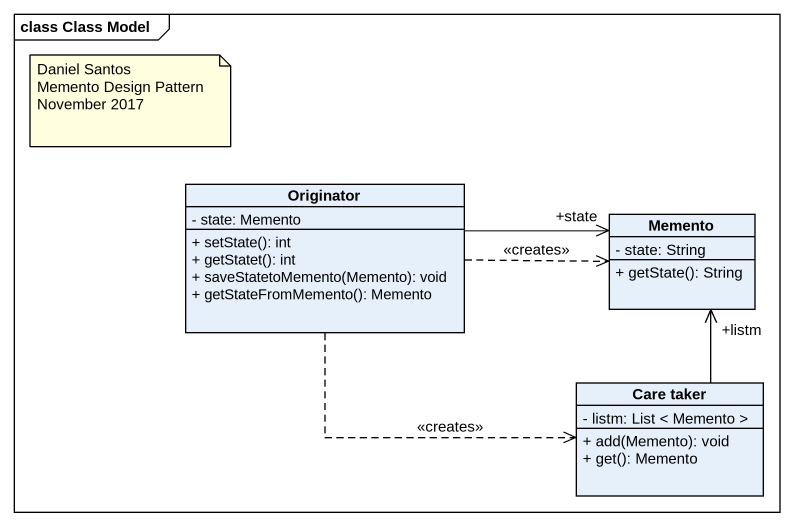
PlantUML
@startuml
mainframe class Class Model
hide circle
hide empty members
skinparam classAttributeIconSize 0
class Originator {
  - state: Memento
  + setState(): int
  + getStatet(): int
  + saveStatetoMemento(Memento): void
  + getStateFromMemento(): Memento
}
class Memento {
  - state: String
  + getState(): String
}
class "Care taker" as Care_taker {
  - listm: List < Memento >
  + add(Memento): void
  + get(): Memento
}
Originator .right.> Memento : <<creates>>
Originator -right-> "+state" Memento
Originator .right.> Care_taker : <<creates>>
Care_taker -up-> "+listm" Memento
note as N1
  Daniel Santos
  Memento Design Pattern
  November 2017
end note
@enduml
